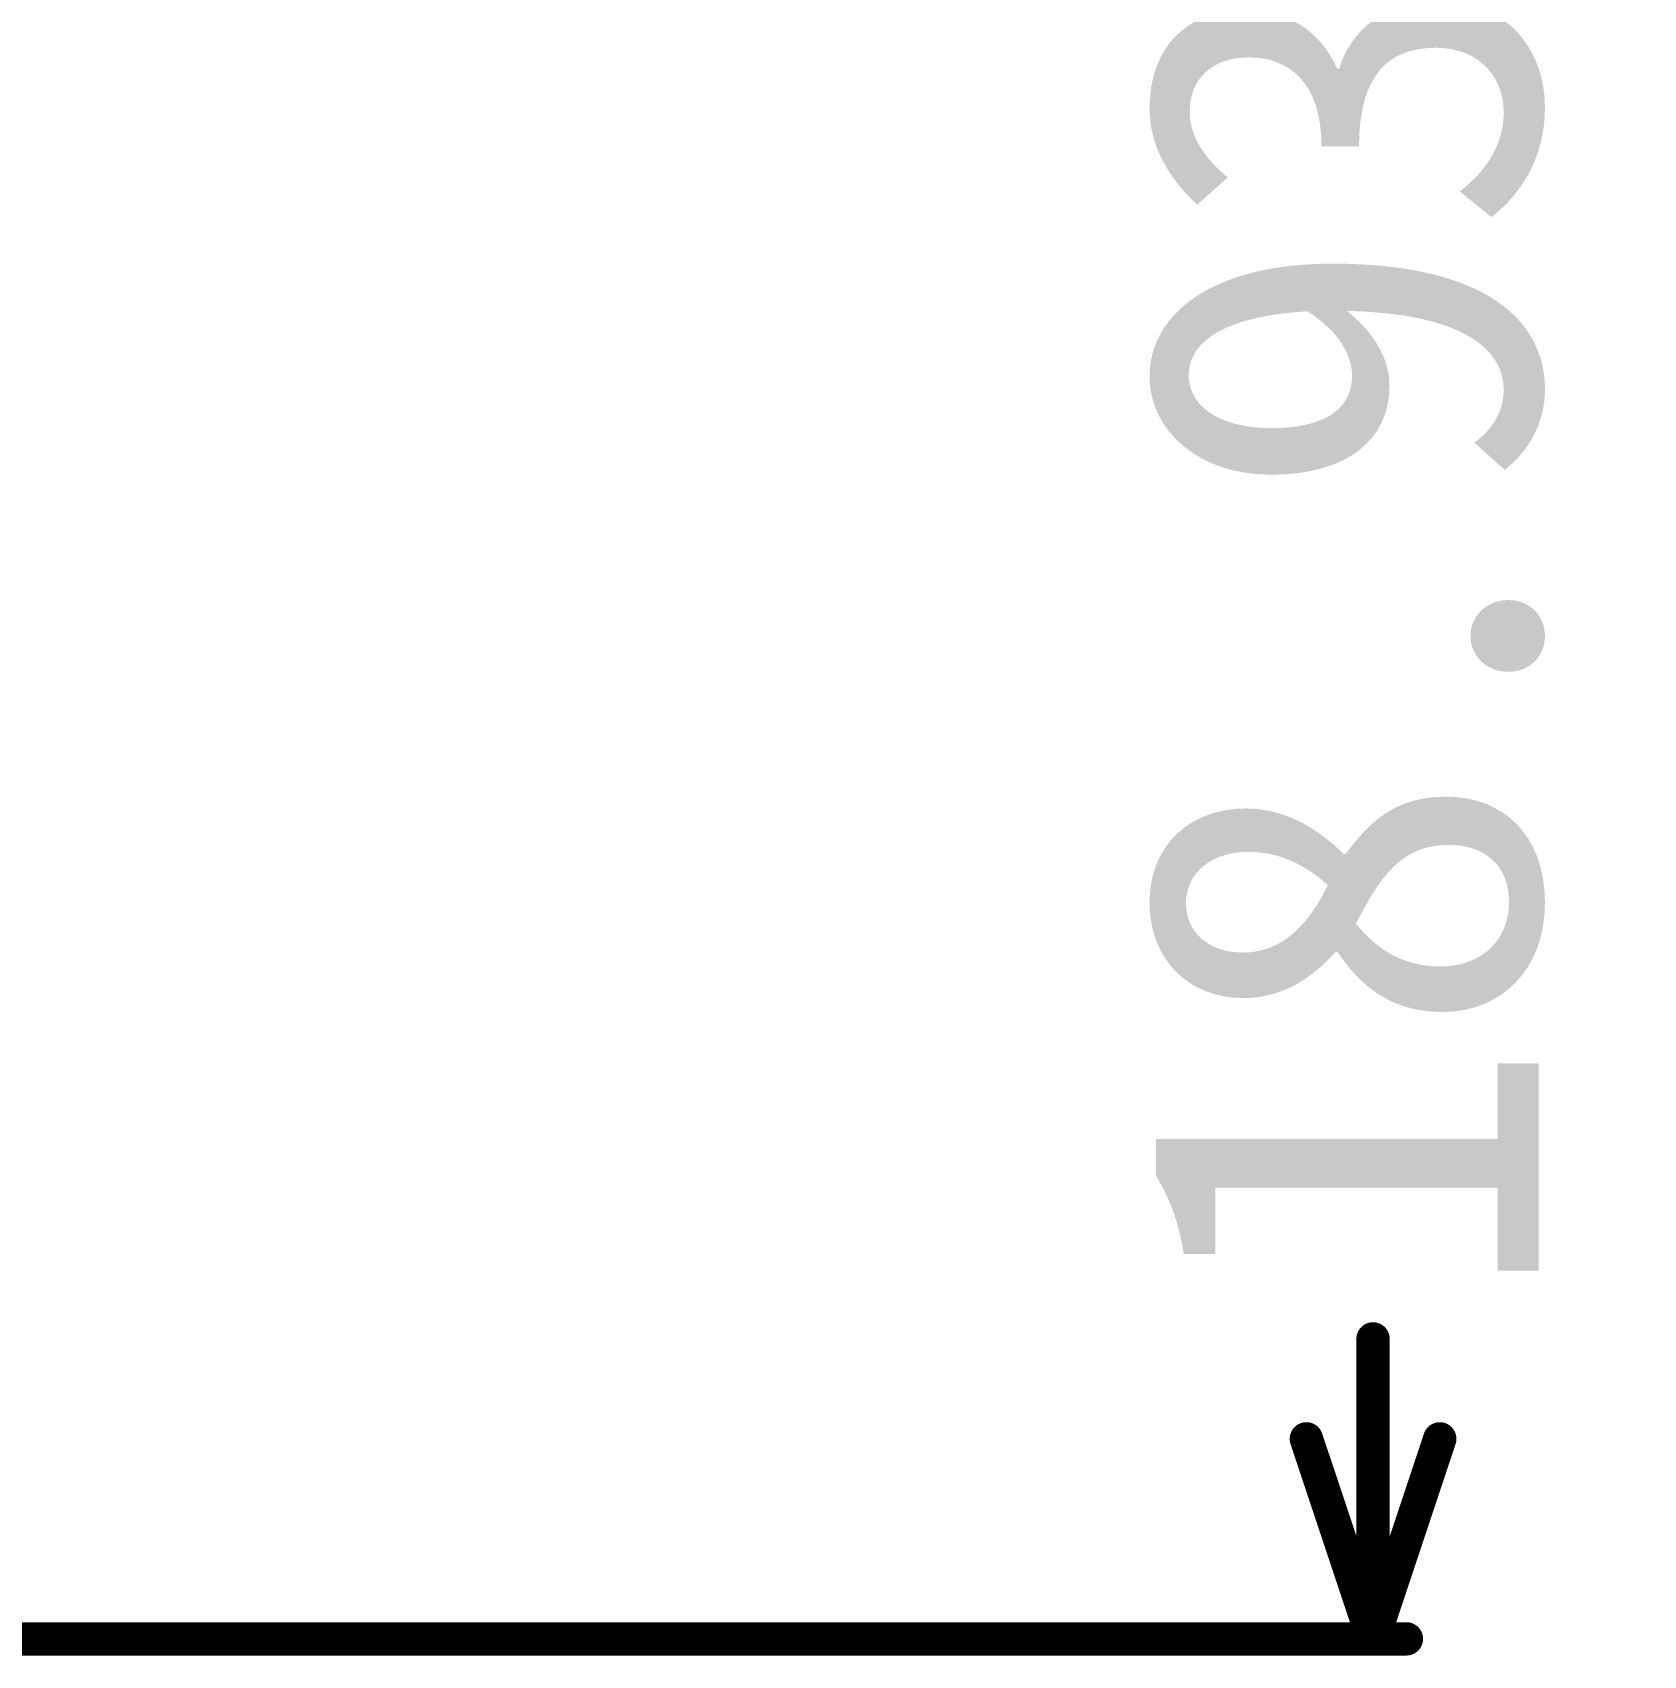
# Model space of a CAD drawing. Extents: x 75 to 173, y 40 to 188.
# Drawn here: x 156.08 to 168.35, y 153.98 to 166.35 of the extents above; entities that cross this region are included whole.
import ezdxf

# ---------------------------------------------------------------- set-up
doc = ezdxf.new("R2010")
doc.units = 0
doc.header["$MEASUREMENT"] = 0
doc.layers.add('TOPOVERLAY', color=2, linetype='CONTINUOUS')

msp = doc.modelspace()

# ---------------------------------------------------------------- linework, layer by layer
at = {"layer": 'TOPOVERLAY', "const_width": 0.254}
for points in [[(166.28766, 154.10761), (166.28766, 156.39316)], [(165.77966, 155.63161), (166.28766, 154.10761)], [(166.28766, 154.10761), (166.79566, 155.63161)], [(154.55685, 154.10761), (166.54166, 154.10761)]]:
    msp.add_lwpolyline(points, dxfattribs=at)
at = {"layer": 'TOPOVERLAY', "const_width": 0.127}
for points in [[(166.22416, 156.39316, 1), (166.35116, 156.39316, 1)], [(165.71616, 155.63161, 1), (165.84316, 155.63161, 1)], [(166.73216, 155.63161, 1), (166.85916, 155.63161, 1)], [(166.22416, 154.10761, 1), (166.35116, 154.10761, 1)], [(166.22416, 154.10761, 1), (166.35116, 154.10761, 1)], [(166.22416, 154.10761, 1), (166.35116, 154.10761, 1)], [(166.47816, 154.10761, 1), (166.60516, 154.10761, 1)]]:
    msp.add_lwpolyline(points, format="xyb", close=True, dxfattribs=at)

# ---------------------------------------------------------------- texts
at = {"layer": 'TOPOVERLAY'}
msp.add_text('18.93 (mm)', height=2.999999, rotation=90, dxfattribs=at).set_placement((167.54806, 156.64716))

doc.saveas('drawing.dxf')
